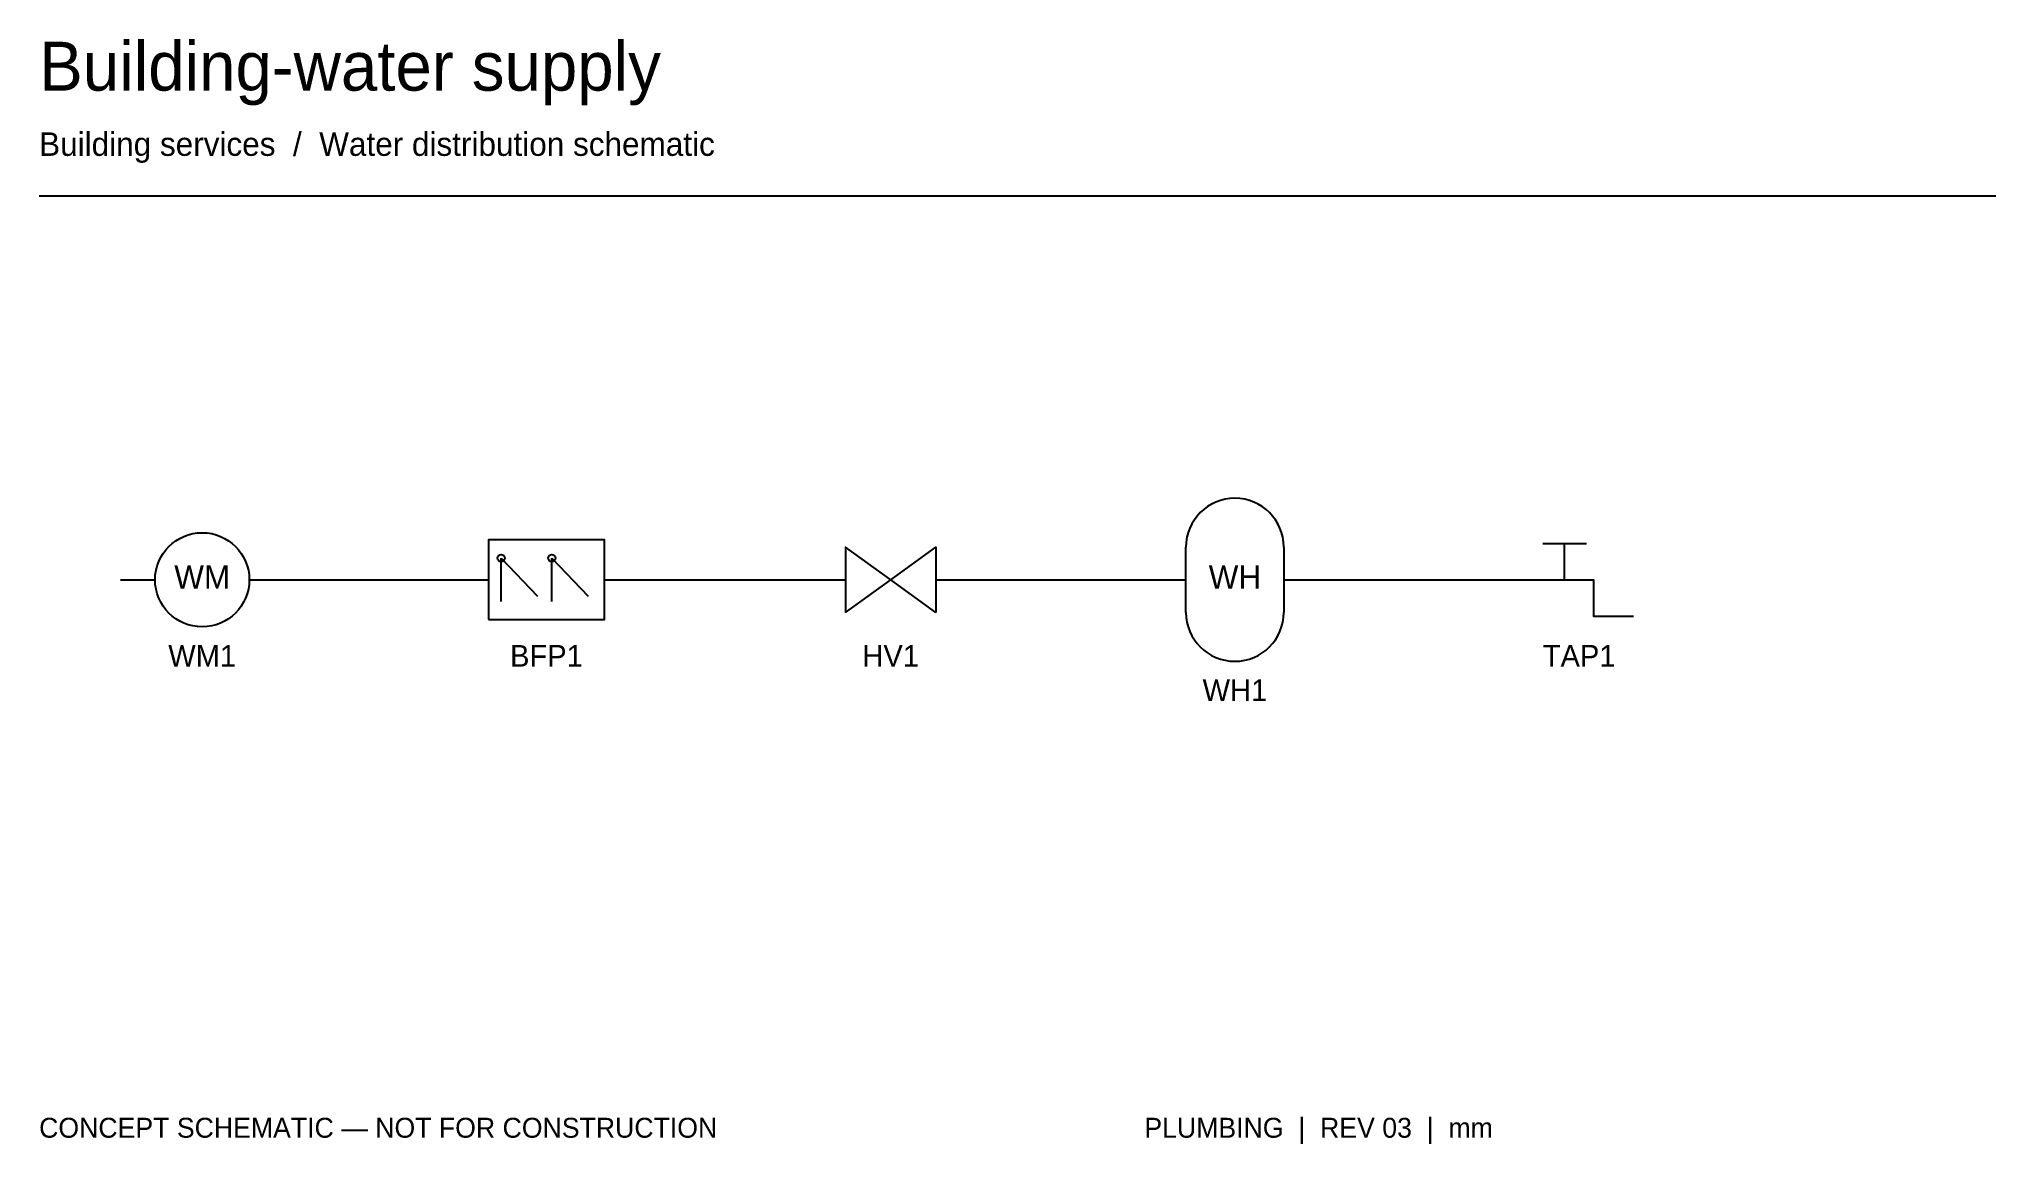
# Model space of a CAD drawing. Header units: millimetres. Extents: x 40 to 1120, y 39 to 648.
import ezdxf
from ezdxf.enums import TextEntityAlignment as Align

# ---------------------------------------------------------------- set-up
doc = ezdxf.new("R2010")
doc.units = ezdxf.units.MM
doc.layers.get('0').update_dxf_attribs({"linetype": 'CONTINUOUS', "true_color": 0x344755})
for name, color, linetype, true_color in [('Annotations', 7, 'CONTINUOUS', 0x71808a), ('Equipment', 7, 'CONTINUOUS', 0x355463), ('Water', 7, 'CONTINUOUS', 0x355463)]:
    doc.layers.add(name, color=color, linetype=linetype, true_color=true_color)

# ---------------------------------------------------------------- blocks, each defined once
blk = doc.blocks.new('CC_WATER_METER')
at = {"color": 0, "linetype": 'CONTINUOUS'}
for p, q in [((-45, 0), (-26, 0)), ((26, 0), (45, 0))]:
    blk.add_line(p, q, dxfattribs=at)
blk.add_circle((0, 0), 26, dxfattribs=at)
blk.add_text('WM', height=13, dxfattribs=at).set_placement((0, -5), align=Align.CENTER)
blk = doc.blocks.new('CC_WATER_BACKFLOW')
at = {"color": 0, "linetype": 'CONTINUOUS'}
for p, q in [((-25, -12), (-25, 12)), ((-25, 12), (-5, -9)), ((3, -12), (3, 12)), ((3, 12), (23, -9)), ((-45, 0), (-32, 0)), ((32, 0), (45, 0))]:
    blk.add_line(p, q, dxfattribs=at)
blk.add_lwpolyline([(-32, -22), (32, -22), (32, 22), (-32, 22)], close=True, dxfattribs=at)
for centre in [(-25, 12), (3, 12)]:
    blk.add_circle(centre, 2, dxfattribs=at)
blk = doc.blocks.new('CC_GATE_VALVE')
at = {"color": 0, "linetype": 'CONTINUOUS'}
for p, q in [((-45, 0), (-25, 0)), ((25, 0), (45, 0))]:
    blk.add_line(p, q, dxfattribs=at)
for points in [[(-25, -18), (0, 0), (-25, 18)], [(25, -18), (0, 0), (25, 18)]]:
    blk.add_lwpolyline(points, close=True, dxfattribs=at)
blk = doc.blocks.new('CC_WATER_HEATER')
at = {"color": 0, "linetype": 'CONTINUOUS'}
for p, q in [((-27, -18), (-27, 18)), ((27, 18), (27, -18)), ((-45, 0), (-27, 0)), ((27, 0), (45, 0))]:
    blk.add_line(p, q, dxfattribs=at)
for centre, start, end in [((0, 18), 0, 180), ((0, -18), 180, 360)]:
    blk.add_arc(centre, 27, start, end, dxfattribs=at)
blk.add_text('WH', height=13, dxfattribs=at).set_placement((0, -5), align=Align.CENTER)
blk = doc.blocks.new('CC_WATER_TAP')
at = {"color": 0, "linetype": 'CONTINUOUS'}
for p, q in [((-20, 20), (4, 20)), ((-8, 0), (-8, 20))]:
    blk.add_line(p, q, dxfattribs=at)
blk.add_lwpolyline([(-45, 0), (8, 0), (8, -20), (30, -20)], dxfattribs=at)

msp = doc.modelspace()

# ---------------------------------------------------------------- linework, layer by layer
at = {"layer": 'Annotations'}
msp.add_line((40, 562), (1120, 562), dxfattribs=at)
at = {"layer": 'Water', "color": 7, "true_color": 0x257cab}
for points in [[(175, 350), (275, 350)], [(365, 350), (465, 350)], [(555, 350), (655, 350)]]:
    msp.add_lwpolyline(points, dxfattribs=at)
at = {"layer": 'Water', "color": 7, "true_color": 0xb65440}
msp.add_lwpolyline([(745, 350), (845, 350)], dxfattribs=at)

# ---------------------------------------------------------------- block references
at = {"layer": 'Equipment'}
ref = msp.add_blockref('CC_GATE_VALVE', (510, 350), dxfattribs=at)
ref.add_attrib('TAG', 'HV1', dxfattribs={"height": 12}).set_placement((510, 302), align=Align.CENTER)
at = {"layer": 'Water'}
ref = msp.add_blockref('CC_WATER_HEATER', (700, 350), dxfattribs=at)
ref.add_attrib('TAG', 'WH1', dxfattribs={"height": 12}).set_placement((700, 283), align=Align.CENTER)
ref = msp.add_blockref('CC_WATER_METER', (130, 350), dxfattribs=at)
ref.add_attrib('TAG', 'WM1', dxfattribs={"height": 12}).set_placement((130, 302), align=Align.CENTER)
ref = msp.add_blockref('CC_WATER_BACKFLOW', (320, 350), dxfattribs=at)
ref.add_attrib('TAG', 'BFP1', dxfattribs={"height": 12}).set_placement((320, 302), align=Align.CENTER)
ref = msp.add_blockref('CC_WATER_TAP', (890, 350), dxfattribs=at)
ref.add_attrib('TAG', 'TAP1', dxfattribs={"height": 12}).set_placement((890, 302), align=Align.CENTER)

# ---------------------------------------------------------------- texts
at = {"layer": 'Annotations'}
for s, height, p in [('Building-water supply', 27, (40, 620)), ('Building services  /  Water distribution schematic', 13, (40, 584)), ('CONCEPT SCHEMATIC — NOT FOR CONSTRUCTION', 11, (40, 42)), ('PLUMBING  |  REV 03  |  mm', 11, (650, 42))]:
    msp.add_text(s, height=height, dxfattribs=at).set_placement(p)

doc.saveas('drawing.dxf')
